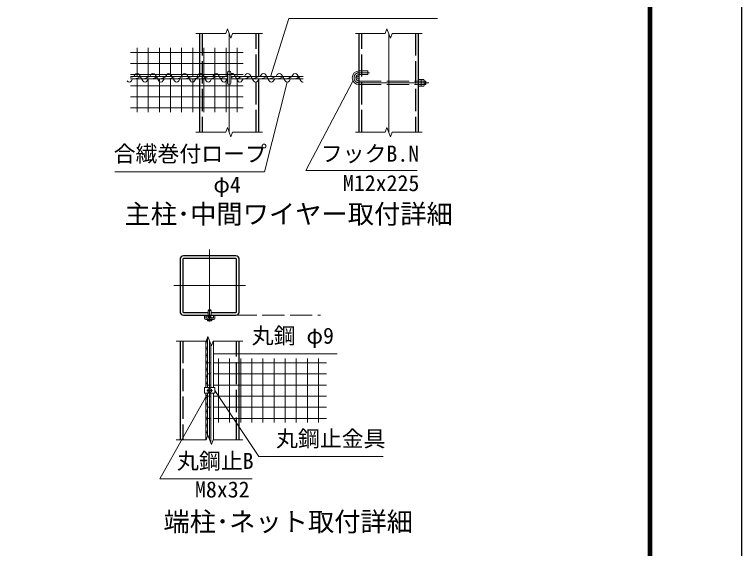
# Model space of a CAD drawing. Units: millimetres, scale not verified. Extents: x -18899 to 18901, y -13364 to 13366.
# Drawn here: x 9088 to 18901, y -17 to 7190 of the extents above; entities that cross this region are included whole.
import ezdxf
from ezdxf.enums import TextEntityAlignment as Align

# ---------------------------------------------------------------- set-up
doc = ezdxf.new("R2010")
doc.units = ezdxf.units.MM
doc.header["$LTSCALE"] = 50
doc.linetypes.add('DASHED', pattern=[7.5, 6, -1.5])
doc.linetypes.add('USER1', pattern=[50.8, 31.75, -6.35, 6.35, -6.35])
for name, color, linetype, lineweight in [('0-0_D-TTL-TXT', 7, 'Continuous', 13), ('0-1_D-STR1', 1, 'Continuous', 25), ('0-2_D-BMK', 2, 'USER1', 13), ('0-3_D-STR3', 3, 'Continuous', 13), ('0-4_D-STR-DIM', 7, 'Continuous', 13), ('0-7_D-STR-TXT', 7, 'Continuous', 13), ('0-9_D-STR2', 7, 'Continuous', 13), ('0-C_D-TTL', 7, 'Continuous', 25)]:
    doc.layers.add(name, color=color, linetype=linetype, lineweight=lineweight)
doc.styles.add('ＭＳ ゴシック', font='')
doc.styles.get('ＭＳ ゴシック').set_extended_font_data('MS Gothic')

msp = doc.modelspace()

# ---------------------------------------------------------------- linework, layer by layer
at = {"layer": '0-1_D-STR1'}
for p, q in [((11586.28, 6934.91), (11586.28, 6352.25)), ((12386.28, 6352.25), (12386.28, 6934.91)), ((13738.99, 5601.58), (13738.99, 6934.91)), ((14539, 6934.91), (14539, 5601.58)), ((11586.28, 6320.25), (11586.28, 5601.58)), ((12386.28, 5601.58), (12386.28, 6320.25)), ((12074.38, 3931.97), (11370.38, 3931.97)), ((11322.38, 3883.97), (11322.38, 3179.97)), ((11358.38, 3883.97), (11358.38, 3179.97)), ((12074.38, 3895.97), (11370.38, 3895.97)), ((12086.38, 3179.97), (12086.38, 3883.97)), ((12122.38, 3179.97), (12122.38, 3883.97)), ((11370.38, 3167.97), (11700.21, 3167.97)), ((11744.55, 3167.97), (12074.38, 3167.97)), ((11370.38, 3131.97), (12074.38, 3131.97)), ((11322.38, 2782.51), (11322.38, 1449.18)), ((12122.38, 1449.18), (12122.38, 2782.51))]:
    msp.add_line(p, q, dxfattribs=at)
at = {"layer": '0-1_D-STR1', "linetype": 'DASHED'}
for p, q in [((11622.28, 6934.91), (11622.28, 5601.58)), ((12350.28, 5601.58), (12350.28, 6934.91)), ((13774.99, 5601.58), (13774.99, 6934.91)), ((14503, 6934.91), (14503, 5601.58)), ((11358.38, 2782.51), (11358.38, 1449.18)), ((12086.38, 1449.18), (12086.38, 2782.51))]:
    msp.add_line(p, q, dxfattribs=at)
at = {"layer": '0-1_D-STR1'}
for centre, radius, start, end in [((11370.38, 3883.97), 48, 90, 180), ((12074.38, 3883.97), 48, 0, 90), ((11370.38, 3883.97), 12, 90, 180), ((12074.38, 3883.97), 12, 0, 90), ((11370.38, 3179.97), 48, 180, 270), ((11370.38, 3179.97), 12, 180, 270), ((12074.38, 3179.97), 48, 270, 0), ((12074.38, 3179.97), 12, 270, 0)]:
    msp.add_arc(centre, radius, start, end, dxfattribs=at)
at = {"layer": '0-2_D-BMK'}
for p, q in [((11986.28, 5601.58), (11986.28, 6934.91)), ((14139, 5601.58), (14139, 6934.91)), ((13880.91, 6404.25), (13738.99, 6404.25)), ((13738.99, 6268.25), (14679, 6268.25)), ((11722.38, 4017.47), (11722.38, 3046.47)), ((11236.88, 3531.97), (12207.88, 3531.97)), ((11722.38, 1449.18), (11722.38, 2782.51)), ((11682.38, 2115.85), (11762.38, 2115.85))]:
    msp.add_line(p, q, dxfattribs=at)
msp.add_arc((13738.99, 6336.25), 68, 90, 270, dxfattribs=at)
at = {"layer": '0-3_D-STR3'}
for p, q in [((11962.28, 6404.25), (11962.28, 6268.25)), ((12010.28, 6404.25), (12010.28, 6268.25)), ((10652.95, 6352.25), (11962.28, 6352.25)), ((10652.95, 6320.25), (11962.28, 6320.25)), ((12010.28, 6352.25), (12986.28, 6352.25)), ((12010.28, 6320.25), (12986.28, 6320.25)), ((14539, 6312.05), (14539, 6224.45)), ((14539, 6312.05), (14575.8, 6312.05)), ((14539, 6290.15), (14575.8, 6290.15)), ((14579, 6312.05), (14579, 6224.45)), ((14579, 6312.05), (14615.8, 6312.05)), ((14579, 6302.71), (14579, 6233.78)), ((14579, 6290.15), (14615.8, 6290.15)), ((14619, 6302.71), (14619, 6233.78)), ((14619, 6292.25), (14635.21, 6292.25)), ((14619, 6288.46), (14639, 6288.46)), ((14639, 6288.46), (14635.21, 6292.25)), ((14635.21, 6292.25), (14635.21, 6244.25)), ((14639, 6288.46), (14639, 6248.03)), ((14539, 6246.35), (14575.8, 6246.35)), ((14539, 6224.45), (14575.8, 6224.45)), ((14579, 6246.35), (14615.8, 6246.35)), ((14579, 6224.45), (14615.8, 6224.45)), ((14619, 6244.25), (14635.21, 6244.25)), ((11699.98, 3131.97), (11700.38, 3194.77)), ((11744.38, 3194.77), (11700.38, 3194.77)), ((11706.38, 3198.37), (11711.18, 3203.17)), ((11706.38, 3198.37), (11738.38, 3198.37)), ((11706.38, 3194.77), (11706.38, 3198.37)), ((11709.38, 3194.77), (11709.38, 3201.37)), ((11711.18, 3203.17), (11733.58, 3203.17)), ((11738.38, 3198.37), (11733.58, 3203.17)), ((11735.38, 3194.77), (11735.38, 3201.37)), ((11738.38, 3194.77), (11738.38, 3198.37)), ((11744.38, 3194.77), (11744.78, 3131.97)), ((11653.58, 3131.97), (11670.38, 3131.97)), ((11653.58, 3091.97), (11653.58, 3131.97)), ((11670.38, 3093.97), (11670.38, 3131.97)), ((11670.38, 3075.17), (11774.38, 3075.17)), ((11672.38, 3091.97), (11772.38, 3091.97)), ((11692.36, 3075.17), (11692.36, 3056.76)), ((11692.36, 3075.17), (11752.4, 3075.17)), ((11697.18, 3053.97), (11692.36, 3056.76)), ((11697.18, 3053.97), (11747.58, 3053.97)), ((11706.38, 3091.97), (11706.38, 3131.97)), ((11707.37, 3075.17), (11707.37, 3056.76)), ((11709.38, 3091.97), (11709.38, 3131.97)), ((11735.38, 3091.97), (11735.38, 3131.97)), ((11737.39, 3075.17), (11737.39, 3056.76)), ((11738.38, 3091.97), (11738.38, 3131.97)), ((11747.58, 3053.97), (11752.4, 3056.76)), ((11752.4, 3075.17), (11752.4, 3056.76)), ((11774.38, 3093.97), (11774.38, 3131.97)), ((11774.38, 3131.97), (11791.18, 3131.97)), ((11791.18, 3091.97), (11791.18, 3131.97)), ((11670.38, 2153.85), (11670.38, 2782.51)), ((11694.38, 2153.85), (11694.38, 2832.45)), ((11774.38, 2153.85), (11774.38, 2782.51)), ((11738.38, 2153.85), (11738.38, 2738.56)), ((11653.58, 2153.85), (11791.18, 2153.85)), ((11653.58, 2153.85), (11653.58, 2077.85)), ((11653.58, 2077.85), (11791.18, 2077.85)), ((11670.38, 1449.18), (11670.38, 2077.85)), ((11694.38, 1499.11), (11694.38, 2077.85)), ((11696.38, 2130.86), (11722.38, 2145.87)), ((11696.38, 2100.84), (11696.38, 2130.86)), ((11722.38, 2085.83), (11696.38, 2100.84)), ((11722.38, 2145.87), (11748.38, 2130.86)), ((11748.38, 2100.84), (11722.38, 2085.83)), ((11738.38, 1405.22), (11738.38, 2077.85)), ((11748.38, 2130.86), (11748.38, 2100.84)), ((11774.38, 1449.18), (11774.38, 2077.85)), ((11791.18, 2153.85), (11791.18, 2077.85))]:
    msp.add_line(p, q, dxfattribs=at)
at = {"layer": '0-3_D-STR3', "linetype": 'DASHED'}
for p, q in [((13738.99, 6428.25), (13859, 6428.25)), ((13738.99, 6380.25), (13859, 6380.25)), ((13859, 6428.25), (13859, 6380.25)), ((13738.99, 6292.25), (14539, 6292.25)), ((13738.99, 6244.25), (14539, 6244.25))]:
    msp.add_line(p, q, dxfattribs=at)
at = {"layer": '0-3_D-STR3', "color": 4}
for p, q in [((10681.23, 6320.25), (10665.84, 6294.25)), ((10715.58, 6378.25), (10700.18, 6352.25)), ((10772.44, 6378.25), (10822.18, 6294.25)), ((10894.44, 6320.25), (10879.04, 6294.25)), ((10928.79, 6378.25), (10913.39, 6352.25)), ((10985.65, 6378.25), (11035.39, 6294.25)), ((11107.65, 6320.25), (11092.25, 6294.25)), ((11141.99, 6378.25), (11126.6, 6352.25)), ((11198.85, 6378.25), (11248.59, 6294.25)), ((11320.85, 6320.25), (11305.45, 6294.25)), ((11355.2, 6378.25), (11339.8, 6352.25)), ((11412.06, 6378.25), (11461.8, 6294.25)), ((11534.06, 6320.25), (11518.66, 6294.25)), ((11568.4, 6378.25), (11553.01, 6352.25)), ((11625.26, 6378.25), (11675.01, 6294.25)), ((11747.26, 6320.25), (11731.87, 6294.25)), ((11781.61, 6378.25), (11766.21, 6352.25)), ((11838.47, 6378.25), (11888.21, 6294.25)), ((11962.28, 6323.3), (11944.09, 6292.59)), ((12051.67, 6378.25), (12101.42, 6294.25)), ((12173.67, 6320.25), (12158.28, 6294.25)), ((12208.02, 6378.25), (12192.62, 6352.25)), ((12264.88, 6378.25), (12314.62, 6294.25)), ((12386.88, 6320.25), (12371.48, 6294.25)), ((12421.23, 6378.25), (12405.83, 6352.25)), ((12478.09, 6378.25), (12527.83, 6294.25)), ((12600.08, 6320.25), (12584.69, 6294.25)), ((12634.43, 6378.25), (12619.03, 6352.25)), ((12691.29, 6378.25), (12741.03, 6294.25)), ((12813.29, 6320.25), (12797.89, 6294.25)), ((12847.64, 6378.25), (12832.24, 6352.25)), ((12904.5, 6378.25), (12954.24, 6294.25))]:
    msp.add_line(p, q, dxfattribs=at)
at = {"layer": '0-3_D-STR3'}
for points in [[(10700.95, 6352.25), (10660.93, 6342.99), (10652.95, 6338.38)], [(10814.27, 6352.25), (10774.26, 6342.99), (10749.72, 6328.83), (10712.91, 6320.25)], [(10927.59, 6352.25), (10887.58, 6342.99), (10863.04, 6328.83), (10826.23, 6320.25)], [(11040.91, 6352.25), (11000.9, 6342.99), (10976.36, 6328.83), (10939.55, 6320.25)], [(11154.24, 6352.25), (11114.22, 6342.99), (11089.69, 6328.83), (11052.87, 6320.25)], [(11267.56, 6352.25), (11227.55, 6342.99), (11203.01, 6328.83), (11166.2, 6320.25)], [(11380.88, 6352.25), (11340.87, 6342.99), (11316.33, 6328.83), (11279.52, 6320.25)], [(11494.2, 6352.25), (11454.19, 6342.99), (11429.65, 6328.83), (11392.84, 6320.25)], [(11607.53, 6352.25), (11567.51, 6342.99), (11542.98, 6328.83), (11506.16, 6320.25)], [(11720.85, 6352.25), (11680.84, 6342.99), (11656.3, 6328.83), (11619.48, 6320.25)], [(11834.17, 6352.25), (11794.16, 6342.99), (11769.62, 6328.83), (11732.81, 6320.25)], [(11947.49, 6352.25), (11907.48, 6342.99), (11882.94, 6328.83), (11846.13, 6320.25)], [(12060.81, 6352.25), (12020.8, 6342.99), (12010.28, 6336.92)], [(12174.14, 6352.25), (12134.12, 6342.99), (12109.59, 6328.83), (12072.77, 6320.25)], [(12287.46, 6352.25), (12247.45, 6342.99), (12222.91, 6328.83), (12186.1, 6320.25)], [(12400.78, 6352.25), (12360.77, 6342.99), (12336.23, 6328.83), (12299.42, 6320.25)], [(12514.1, 6352.25), (12474.09, 6342.99), (12449.55, 6328.83), (12412.74, 6320.25)], [(12627.43, 6352.25), (12587.41, 6342.99), (12562.88, 6328.83), (12526.06, 6320.25)], [(12740.75, 6352.25), (12700.74, 6342.99), (12676.2, 6328.83), (12639.39, 6320.25)], [(12854.07, 6352.25), (12814.06, 6342.99), (12789.52, 6328.83), (12752.71, 6320.25)], [(12967.39, 6352.25), (12927.38, 6342.99), (12902.84, 6328.83), (12866.03, 6320.25)], [(14619, 6248.03), (14639, 6248.03), (14635.21, 6244.25)], [(11677.21, 2785.26), (11678.01, 2781.28), (11688.09, 2763.61), (11694.38, 2727.18)], [(11670.38, 2724.65), (11678.01, 2686.7), (11688.09, 2669.04), (11694.38, 2632.61)], [(11670.38, 2630.08), (11678.01, 2592.13), (11688.09, 2574.47), (11694.38, 2538.03)], [(11670.38, 2535.51), (11678.01, 2497.56), (11688.09, 2479.9), (11694.38, 2443.46)], [(11670.38, 2440.94), (11678.01, 2402.99), (11688.09, 2385.33), (11694.38, 2348.89)], [(11670.38, 2346.36), (11678.01, 2308.42), (11688.09, 2290.75), (11694.38, 2254.32)], [(11670.38, 2251.79), (11678.01, 2213.85), (11688.09, 2196.18), (11694.38, 2159.75)], [(11670.38, 2062.65), (11678.01, 2024.7), (11688.09, 2007.04), (11694.38, 1970.6)], [(11670.38, 1968.08), (11678.01, 1930.13), (11688.09, 1912.47), (11694.38, 1876.03)], [(11670.38, 1873.51), (11678.01, 1835.56), (11688.09, 1817.9), (11694.38, 1781.46)], [(11670.38, 1778.93), (11678.01, 1740.99), (11688.09, 1723.32), (11694.38, 1686.89)], [(11670.38, 1684.36), (11678.01, 1646.42), (11688.09, 1628.75), (11694.38, 1592.32)], [(11670.38, 1589.79), (11678.01, 1551.84), (11688.09, 1534.18), (11694.38, 1497.75)], [(11670.38, 1495.22), (11678.01, 1457.27), (11678.71, 1456.05)]]:
    msp.add_lwpolyline(points, dxfattribs=at)
for centre, radius in [((13722.99, 6336.25), 16), ((11682.38, 3119.97), 12), ((11756.38, 3113.97), 18), ((11722.38, 2115.85), 25)]:
    msp.add_circle(centre, radius, dxfattribs=at)
at = {"layer": '0-3_D-STR3', "color": 4}
for centre, start, end in [((10744.01, 6362.53), 28.93798, 151.06202), ((10957.22, 6362.53), 28.93798, 151.06202), ((11170.42, 6362.53), 28.93798, 151.06202), ((11383.63, 6362.53), 28.93798, 151.06202), ((11596.83, 6362.53), 28.93798, 151.06202), ((11810.04, 6362.53), 28.93798, 151.06202), ((12023.24, 6362.53), 28.93798, 113.52174), ((12236.45, 6362.53), 28.93798, 151.06202), ((12449.66, 6362.53), 28.93798, 151.06202), ((12662.86, 6362.53), 28.93798, 151.06202), ((12876.07, 6362.53), 28.93798, 151.06202), ((10637.41, 6309.96), 208.93798, 331.06202), ((10850.61, 6309.96), 208.93798, 331.06202), ((11063.82, 6309.96), 208.93798, 331.06202), ((11277.02, 6309.96), 208.93798, 331.06202), ((11490.23, 6309.96), 208.93798, 331.06202), ((11703.44, 6309.96), 208.93798, 331.06202), ((11916.64, 6309.96), 208.93798, 331.06202), ((12129.85, 6309.96), 208.93798, 331.06202), ((12343.05, 6309.96), 208.93798, 331.06202), ((12556.26, 6309.96), 208.93798, 331.06202), ((12769.46, 6309.96), 208.93798, 331.06202), ((12982.67, 6309.96), 208.93798, 276.37941)]:
    msp.add_arc(centre, 32.49, start, end, dxfattribs=at)
at = {"layer": '0-3_D-STR3'}
for centre, radius, start, end in [((11986.28, 6404.25), 24, 0, 180), ((13738.99, 6336.25), 92, 90, 270), ((13738.99, 6336.25), 44, 90, 270), ((14559.07, 6301.1), 19.99, 326.78843, 33.21157), ((14502.46, 6268.25), 76.54, 343.37369, 16.62631), ((14599.07, 6301.1), 19.99, 326.78843, 33.21157), ((14542.46, 6268.25), 76.54, 343.37369, 16.62631), ((11986.28, 6268.25), 24, 180, 0), ((14559.07, 6235.4), 19.99, 326.78843, 33.21157), ((14599.07, 6235.4), 19.99, 326.78843, 33.21157), ((11670.38, 3091.97), 16.8, 180, 270), ((11672.38, 3093.97), 2, 180, 270), ((11672.38, 3093.97), 2, 180, 270), ((11699.87, 3067.72), 13.29, 235.61585, 304.38415), ((11722.38, 3104.11), 49.68, 252.4121, 287.5879), ((11744.9, 3067.72), 13.29, 235.61585, 304.38415), ((11772.38, 3093.97), 2, 270, 0), ((11774.38, 3091.97), 16.8, 270, 0)]:
    msp.add_arc(centre, radius, start, end, dxfattribs=at)
at = {"layer": '0-4_D-STR-DIM'}
for p, q in [((11963.19, 6998.34), (11940.1, 6934.91)), ((12009.37, 6871.48), (11963.19, 6998.34)), ((14115.91, 6998.34), (14092.82, 6934.91)), ((14162.08, 6871.48), (14115.91, 6998.34)), ((11536.28, 6934.91), (11940.1, 6934.91)), ((12032.45, 6934.91), (12009.37, 6871.48)), ((12032.45, 6934.91), (12436.28, 6934.91)), ((13689, 6934.91), (14092.82, 6934.91)), ((14185.17, 6934.91), (14162.08, 6871.48)), ((14185.17, 6934.91), (14589, 6934.91)), ((11536.28, 5601.58), (11940.1, 5601.58)), ((11963.19, 5665.01), (11940.1, 5601.58)), ((12009.37, 5538.15), (11963.19, 5665.01)), ((12032.45, 5601.58), (12009.37, 5538.15)), ((12032.45, 5601.58), (12436.28, 5601.58)), ((13689, 5601.58), (14092.82, 5601.58)), ((14115.91, 5665.01), (14092.82, 5601.58)), ((14162.08, 5538.15), (14115.91, 5665.01)), ((14185.17, 5601.58), (14162.08, 5538.15)), ((14185.17, 5601.58), (14589, 5601.58)), ((11699.3, 2845.94), (11676.21, 2782.51)), ((11745.47, 2719.09), (11699.3, 2845.94)), ((11272.38, 2782.51), (11676.21, 2782.51)), ((11768.56, 2782.51), (11745.47, 2719.09)), ((11768.56, 2782.51), (12172.38, 2782.51)), ((11699.3, 1512.61), (11676.21, 1449.18)), ((11745.47, 1385.75), (11699.3, 1512.61)), ((11272.38, 1449.18), (11676.21, 1449.18)), ((11768.56, 1449.18), (11745.47, 1385.75)), ((11768.56, 1449.18), (12172.38, 1449.18))]:
    msp.add_line(p, q, dxfattribs=at)
at = {"layer": '0-7_D-STR-TXT'}
msp.add_line((13443.02, 2609.24), (11776.38, 2609.24), dxfattribs=at)
for points in [[(14797.35, 7134.36), (12793.32, 7134.36), (12544.47, 6347.75)], [(14523.32, 5085.13), (13019.55, 5085.13), (13656.53, 6291.85)], [(10443.81, 5065.42), (12462.69, 5065.42), (12768.97, 6275.54)], [(12294.66, 923.32), (11049, 923.32), (11708.4, 2091.59)], [(14063.17, 1223.08), (12385.79, 1223.08), (11792.29, 2114.18)]]:
    msp.add_lwpolyline(points, dxfattribs=at)
at = {"layer": '0-9_D-STR2'}
for p, q in [((10652.95, 6678.68), (12175, 6678.68)), ((10743.29, 6352.25), (10743.29, 6738.33)), ((10893.29, 6352.25), (10893.29, 6738.33)), ((11043.29, 6352.25), (11043.29, 6738.33)), ((11193.29, 6352.25), (11193.29, 6738.33)), ((11343.29, 6352.25), (11343.29, 6738.33)), ((11493.29, 6352.25), (11493.29, 6738.33)), ((11643.29, 6352.25), (11643.29, 6738.33)), ((11793.29, 6352.25), (11793.29, 6738.33)), ((11943.29, 6352.25), (11943.29, 6738.33)), ((12093.29, 6352.25), (12093.29, 6738.33)), ((10652.95, 6528.68), (12175, 6528.68)), ((10652.95, 6378.68), (12175, 6378.68)), ((10743.29, 5873), (10743.29, 6320.25)), ((10893.29, 5873), (10893.29, 6320.25)), ((11043.29, 5873), (11043.29, 6320.25)), ((11193.29, 5873), (11193.29, 6320.25)), ((11343.29, 5873), (11343.29, 6320.25)), ((11493.29, 5873), (11493.29, 6320.25)), ((11643.29, 5873), (11643.29, 6320.25)), ((11793.29, 5873), (11793.29, 6320.25)), ((11943.29, 5873), (11943.29, 6320.25)), ((12093.29, 5873), (12093.29, 6320.25)), ((10652.95, 6228.68), (12175, 6228.68)), ((10652.95, 6078.68), (12175, 6078.68)), ((10652.95, 5928.68), (12175, 5928.68)), ((11694.38, 2488.86), (11738.38, 2488.86)), ((11774.38, 2488.86), (13299.59, 2488.86)), ((11842.21, 1683.18), (11842.21, 2548.51)), ((11992.21, 1683.18), (11992.21, 2548.51)), ((12142.21, 1683.18), (12142.21, 2548.51)), ((12292.21, 1683.18), (12292.21, 2548.51)), ((12442.21, 1683.18), (12442.21, 2548.51)), ((12592.21, 1683.18), (12592.21, 2548.51)), ((12742.21, 1683.18), (12742.21, 2548.51)), ((12892.21, 1683.18), (12892.21, 2548.51)), ((13042.21, 1683.18), (13042.21, 2548.51)), ((13192.21, 1683.18), (13192.21, 2548.51)), ((11694.38, 2338.86), (11738.38, 2338.86)), ((11774.38, 2338.86), (13299.59, 2338.86)), ((11694.38, 2188.86), (11738.38, 2188.86)), ((11774.38, 2188.86), (13299.59, 2188.86)), ((11694.38, 2038.86), (11738.38, 2038.86)), ((11774.38, 2038.86), (13299.59, 2038.86)), ((11694.38, 1888.86), (11738.38, 1888.86)), ((11774.38, 1888.86), (13299.59, 1888.86)), ((11694.38, 1738.86), (11738.38, 1738.86)), ((11774.38, 1738.86), (13299.59, 1738.86))]:
    msp.add_line(p, q, dxfattribs=at)
at = {"layer": '0-9_D-STR2', "linetype": 'DASHED'}
msp.add_line((11682.38, 3131.97), (13216.44, 3131.97), dxfattribs=at)
at = {"layer": '0-C_D-TTL', "color": 2}
msp.add_lwpolyline([(-18898.56, 13366.02), (18901.44, 13366.02), (18901.44, -13363.98), (-18898.56, -13363.98)], close=True, dxfattribs=at)
at = {"layer": '0-C_D-TTL'}
for points in [[(-17683.56, 12376.02), (17686.44, 12376.02), (17686.44, -12373.98), (-17683.56, -12373.98)], [(-17672.31, 12364.77), (17675.19, 12364.77), (17675.19, -12362.73), (-17672.31, -12362.73)], [(-17661.06, 12353.52), (17663.94, 12353.52), (17663.94, -12351.48), (-17661.06, -12351.48)], [(-17649.81, 12342.27), (17652.69, 12342.27), (17652.69, -12340.23), (-17649.81, -12340.23)], [(-17638.56, 12331.02), (17641.44, 12331.02), (17641.44, -12328.98), (-17638.56, -12328.98)]]:
    msp.add_lwpolyline(points, close=True, dxfattribs=at)

# ---------------------------------------------------------------- texts
at = {"layer": '0-0_D-TTL-TXT', "style": 'ＭＳ ゴシック'}
for s, p in [('主柱･中間ワイヤー取付詳細', (10572.88, 4289.38)), ('端柱･ネット取付詳細', (11099.17, 136.98))]:
    msp.add_text(s, height=259.9, dxfattribs=at).set_placement(p, align=Align.BOTTOM_LEFT)
at = {"layer": '0-7_D-STR-TXT', "style": 'ＭＳ ゴシック'}
for s, p in [('合繊巻付ロープ', (10426.68, 5137.48)), ('フックB.N', (13222.44, 5138.91)), ('M12x225', (13521.24, 4741.3)), ('φ4', (11772.12, 4721.59)), ('丸鋼 φ9', (12290.61, 2681.87)), ('丸鋼止金具', (12618.37, 1291.71)), ('丸鋼止B', (11281.59, 991.38)), ('M8x32', (11524.39, 606.33))]:
    msp.add_text(s, height=216.6, dxfattribs=at).set_placement(p, align=Align.BOTTOM_LEFT)

doc.saveas('drawing.dxf')
